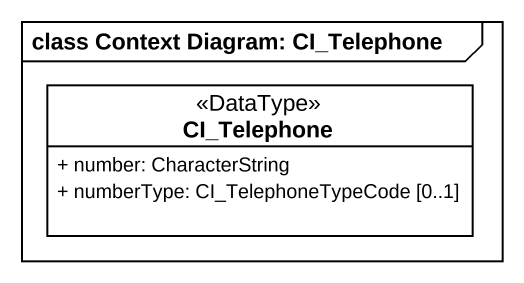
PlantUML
@startuml
mainframe class Context Diagram: CI_Telephone
hide circle
hide empty members
skinparam classAttributeIconSize 0
class CI_Telephone <<DataType>> #FFFFFF {
  + number: CharacterString
  + numberType: CI_TelephoneTypeCode [0..1]
}
@enduml
